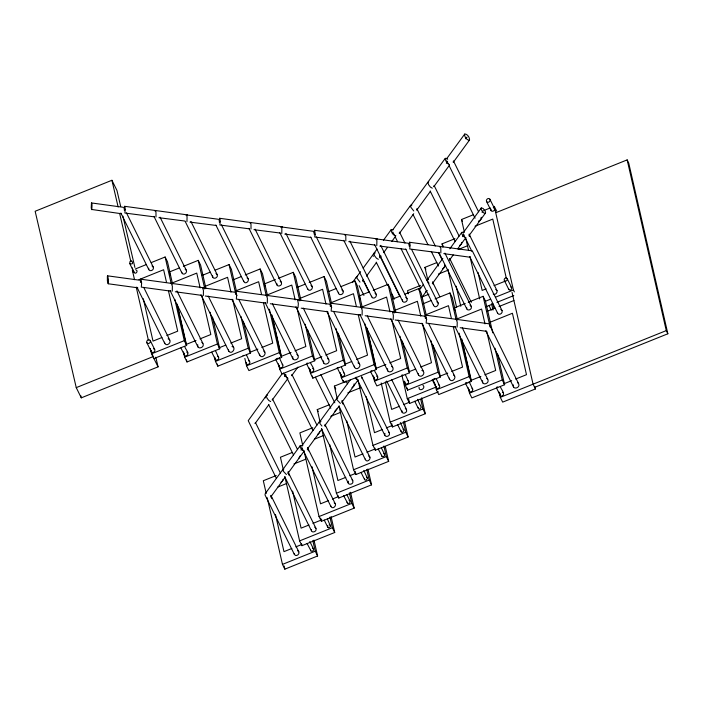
<?xml version="1.0" encoding="UTF-8"?>
<svg xmlns="http://www.w3.org/2000/svg" width="703" height="703" viewBox="0 0 703 703"><rect width="100%" height="100%" fill="white"/><g stroke="black" fill="none" stroke-linecap="round" stroke-linejoin="round"><path stroke-width="1.05" d="M148.658 268.247C148.096 272.509 154.73 270.637 153.272 267.122L126.461 212.868M212.605 275.813C212.034 280.084 218.668 278.203 217.218 274.688L190.882 221.41M276.806 283.573C276.244 287.843 282.878 285.972 281.42 282.457L255.084 229.169M311.35 529.508C310.779 533.77 317.422 531.899 315.963 528.384L288.045 471.898M338.495 292.22C337.923 296.49 344.567 294.61 343.108 291.095L316.288 236.841M402.432 299.786C401.87 304.056 408.505 302.185 407.046 298.67L380.71 245.382M401.905 410.754C401.343 415.016 407.977 413.144 406.519 409.629L391.597 379.435M419.032 387.256C418.628 392.45 426.51 388.32 422.942 385.182M466.643 307.554C466.071 311.816 472.715 309.944 471.256 306.429L444.92 253.142M265.066 493.998L265.119 495.176L294.32 554.272C295.576 557.251 299.97 554.5 298.837 551.873L270.919 495.387M151.259 350.41C150.442 354.075 156.312 352.449 154.695 349.514L150.205 340.437C148.887 338.363 145.767 340.885 146.909 342.8L151.391 351.878M170.17 275.189L169.818 273.66M197.745 344.742C196.524 350.226 205.311 347.783 202.886 343.398L176.945 290.919M215.197 357.976L215.338 359.444L216.436 360.217L218.255 359.479L218.853 358.029L215.496 350.727M246.278 362.388L246.41 363.846L247.518 364.62L249.337 363.89L249.925 362.432L246.568 355.129M279.407 365.745L279.539 367.203L280.646 367.977L282.465 367.247L283.054 365.788L279.249 357.581M292.764 356.711C291.543 362.203 300.33 359.76 297.905 355.366L272.448 303.872M283.098 479.235L282.676 480.747L280.936 482.328M300.225 455.746L298.74 458.461M323.573 360.929C322.361 366.412 331.148 363.969 328.714 359.584L303.265 308.081M319.663 431.405L319.241 432.916L317.501 434.489M341.087 374.383L341.227 375.85L342.326 376.623L344.145 375.885L344.742 374.435L341.386 367.133M360.006 299.162L359.655 297.641M364.497 478.427L364.611 479.648L365.929 480.29L367.546 478.462L363.776 470.412M387.573 368.715C386.36 374.198 395.148 371.764 392.713 367.37L367.265 315.867M405.033 381.957L405.165 383.416L406.272 384.19L408.091 383.46L408.689 382.001L405.332 374.699M401.061 430.588L401.404 432.117L402.494 432.45L404.102 430.631L400.332 422.573M418.232 407.318L418.584 408.838L419.673 409.181L421.282 407.353L417.512 399.304M436.106 386.36L436.247 387.828L437.345 388.592L439.173 387.863L439.762 386.413L436.405 379.11M461.853 242.368L461.432 243.879L459.683 245.452M490.949 209.204C490.14 212.868 496.01 211.234 494.385 208.299L489.903 199.221C488.585 197.156 485.457 199.67 486.599 201.585L491.089 210.663M469.235 389.717L469.376 391.184L470.474 391.949L471.898 391.58L472.891 389.77L469.086 381.562M482.592 380.692C481.379 386.175 490.167 383.733 487.733 379.348L462.284 327.844M513.41 384.901C512.188 390.385 520.976 387.951 518.55 383.557L489.253 324.285M155.082 211.199L155.574 210.742A5.712 0.826 89 0 1 155.978 212.57L155.996 217.016M186.154 215.61L186.497 214.925L218.501 219.292M250.101 223.176L250.593 222.719A5.712 0.826 89 0 1 250.997 224.547L251.015 228.993M280.972 227.605L281.314 226.92L313.318 231.296M344.909 235.18L345.401 234.714A5.712 0.826 89 0 1 345.814 236.542L345.823 240.997M375.991 239.582L376.333 238.897L408.338 243.273M439.929 247.148L440.421 246.691A5.712 0.826 89 0 1 440.834 248.519L440.843 252.966M357.572 276.077L356.773 276.929L357.098 278.344L359.998 282.07M393.047 229.828L391.176 229.679C391.017 232.245 393.249 235.54 395.903 235.751M411.853 205.118L410.614 205.329L410.842 207.236L413.742 210.962M447.662 159.238L445.816 158.184L445.017 159.027L446.897 162.929L449.419 164.687M464.56 134.194C464.402 136.76 466.634 140.064 469.279 140.266L469.551 139.976C469.709 137.41 467.477 134.115 464.832 133.913L446.607 158.825M172.279 291.174L172.367 286.262L171.427 283.564M203.352 295.576L203.448 290.664L202.649 287.808M267.298 303.151L267.395 298.23L266.446 295.541M362.107 315.146L362.203 310.234L361.263 307.536M393.188 319.557L393.372 315.665L392.652 311.904M457.126 327.123L457.222 322.211L456.282 319.514M348.363 481.212C346.623 485.782 354.321 484.85 352.783 480.738L325.348 425.227M384.928 433.373C383.179 437.943 390.886 437.011 389.339 432.899L361.904 377.388M255.268 422.925L255.075 423.549L268.862 404.629M272.395 399.436L272.202 400.051L287.861 378.566M291.833 375.094L291.64 375.71L297.905 367.115M362.757 281.297L362.906 279.987M434.023 186.058L433.821 186.673L449.489 165.187M184.59 353.275C183.659 354.593 185.021 356.632 186.594 355.885C190.425 353.635 185.205 349.101 184.678 346.517M310.418 369.462C309.496 370.78 310.858 372.818 312.422 372.072C316.262 369.822 311.034 365.288 310.515 362.704M336.922 408.874L334.883 411.193M374.418 377.247C373.495 378.566 374.857 380.604 376.421 379.857C380.261 377.608 375.033 373.082 374.514 370.49M327.844 525.659L327.651 526.916L328.705 527.927L330.656 526.538L327.396 518.963M500.255 393.434C499.332 394.752 500.685 396.791 502.258 396.044C506.09 393.794 500.87 389.269 500.351 386.676M186.954 221.656L187.06 216.972A5.712 0.826 89 0 0 186.647 215.144L186.497 214.925M281.762 233.66L281.868 228.976A5.712 0.826 89 0 0 281.464 227.148L281.314 226.92M376.782 245.637L376.887 240.953A5.712 0.826 89 0 0 376.483 239.125L376.333 238.897M302.053 446.194L300.972 445.561L300.067 445.983A5.712 1.968 46 0 0 300.453 447.758L301.895 449.85L303.977 451.08M320.92 421.449L319.505 421.633A5.712 1.968 46 0 0 319.891 423.408L321.912 426.053M463.672 232.816L462.6 232.183L461.695 232.605A5.712 1.968 46 0 0 462.073 234.38L463.523 236.472L465.606 237.702M481.3 207.93L481.133 208.255A5.712 1.968 46 0 0 481.511 210.03C482.188 211.243 484.051 214.274 485.518 212.886A5.712 1.968 46 0 0 485.14 211.111L483.11 208.475L481.3 207.93L463.532 232.306M426.923 290.664L425.86 291.868M434.99 378.346L432.863 379.523M282.211 373.68L248.221 420.666L276.402 478.435M352.388 282.597L356.878 276.437M356.105 277.799L360.586 271.648M363.152 268.124L377.072 249.029M383.486 240.233L391.176 229.679M284.724 376.553L285.989 374.813M392.661 229.96L410.614 205.329M410.042 206.664L445.122 158.544M446.352 163.175L447.618 161.435M465.79 138.825L467.056 137.085M366.518 276.147L376.544 262.386M381.131 256.094L379.884 257.808L380.033 256.498M383.636 252.649L387.397 247.491M391.782 241.481L395.543 236.322M413.724 213.694L399.322 233.466L399.471 232.148M430.482 191.251L416.703 210.162L416.853 208.853M469.551 139.976L453.259 162.331L453.417 161.013M265.347 493.524L300.234 445.658M301.912 445.684L319.672 421.308M319.294 422.389L350.375 379.743M300.998 450.034L302.264 448.294M419.111 290.383L423.549 284.293M426.976 280.146L442.837 258.379M449.806 248.818L461.862 232.28M270.69 497.039L285.269 477.038M287.808 473.541L304.285 450.939M307.246 449.199L321.825 429.199M324.637 425.904L339.206 405.903M341.755 402.406L358.231 379.805L356.983 379.664L355.279 378.065M462.618 236.656L463.892 234.916M482.056 212.315L483.33 210.575M421.905 297.387L426.976 290.436M432.319 283.652L445.623 265.4M453.242 254.952L449.437 260.163L449.674 258.519L471.326 302.343M457.679 248.862L465.913 237.552M468.875 235.821L485.351 213.211M139.669 280.216L107.629 275.84L107.366 276.411L107.392 280.91L108.183 283.766L137.779 287.808M108.183 283.766L108.517 279.715L107.629 275.84M203.606 287.782L140.758 279.196L140.372 282.219M298.634 299.759L235.777 291.165L235.4 294.188M298.019 307.738L298.353 303.687L297.633 299.926M393.443 311.763L330.595 303.169L330.208 306.192M488.462 323.731L425.614 315.146L425.227 318.169M277.984 358.17L277.123 358.785M442.565 268.95L444.305 267.368L444.656 265.11M352.001 387.704L353.741 386.123L354.101 383.864M120.696 206.515L116.962 190.478L111.918 180.276L35.15 211.26L76.249 387.634L81.293 397.845L158.061 366.852L155.82 357.238M76.249 387.634L153.017 356.649L152.516 354.514M135.328 268.985L146.25 264.592M151.215 262.597L165.117 257.008L167.481 261.78L172.569 284.012M138.939 279.671L163.623 269.741L166.532 282.448M169.449 271.947L179.379 267.948M183.351 266.349L198.246 260.365L200.61 265.136L205.944 288.432M172.068 283.028L196.752 273.098L200.144 287.922M202.253 275.356L210.197 272.158M215.162 270.163L229.055 264.574L231.419 269.354L236.516 291.587M204.854 286.446L227.561 277.307L230.962 292.14M233.326 279.759L241.27 276.569M245.242 274.97L260.136 268.977L262.5 273.757L267.588 295.989M235.936 290.849L258.642 281.718L261.551 294.425M264.469 283.915L275.391 279.522M278.37 278.326L293.265 272.333L295.629 277.114L300.963 300.409M267.087 294.996L291.771 285.075L295.163 299.9M161.901 337.519L153.017 341.096L143.307 298.731M166.839 335.533L177.701 331.166L168.474 290.919M464.411 232.227L461.493 219.521L473.409 214.731M484.332 210.338L490.29 207.939M297.272 287.334L305.216 284.135M309.188 282.536L324.074 276.551L326.438 281.323L331.535 303.564M495.993 212.64L627.155 159.889L628.728 163.07L667.85 333.784L534.658 387.353M158.061 366.852L151.523 353.829L184.283 340.647L174.819 299.355M474.991 226.234L492.768 219.081L506.353 278.388M299.873 298.415L322.58 289.284L325.981 304.109M196.014 340.48L186.146 344.452L177.648 307.387M199.968 338.89L210.83 334.523L201.849 295.339M153.878 358.609L186.647 345.428L177.182 304.135M442.785 247.043L442.055 243.871L454.964 238.677M329.136 291.367L336.087 288.564M341.052 286.569L354.953 280.98L357.309 285.761L362.405 307.993M212.499 317.018L219.775 348.785L187.007 361.966L184.652 357.186L217.412 344.004L210.135 312.246M458.523 249.389L467.407 245.813M218.932 347.871L225.839 345.085M230.777 343.099L241.639 338.732L232.658 299.548M330.744 302.852L353.451 293.713L356.368 306.429M427.846 280.066L424.937 267.36L436.853 262.571M359.286 295.919L369.216 291.921M373.188 290.33L388.082 284.337L390.437 289.118L395.78 312.404M243.308 321.236L250.584 352.994L217.825 366.175L215.461 361.395L248.229 348.222L240.944 316.455M438.435 274.065L448.312 270.093M361.904 307L386.58 297.07L389.98 311.904M250.004 352.273L257.904 349.092M261.859 347.51L272.72 343.143L263.493 302.896M420.456 285.471L407.555 290.655L408.276 293.836M393.074 298.933L400.025 296.139M404.99 294.144L418.891 288.546L421.255 293.327L426.352 315.559M271.956 315.049L281.666 357.405L248.897 370.578L246.542 365.806L279.302 352.625L269.354 309.215M422.037 296.965L428.953 294.188M394.691 310.418L417.397 301.288L420.798 316.113M291.033 352.449L281.165 356.421L275.339 331.008M294.988 350.867L305.849 346.5L296.868 307.316M423.162 303.74L431.106 300.541M435.078 298.942L449.973 292.958L452.328 297.729L457.425 319.97M307.756 330.05L314.795 360.762L282.026 373.934L279.671 369.163L312.431 355.982L305.155 324.215M486.107 288.845L482.161 290.436L478.031 272.43M494.007 285.664L504.868 281.297M313.951 359.839L321.851 356.667M325.797 355.077L336.658 350.709L327.677 311.526M425.763 314.821L448.47 305.691L451.388 318.397M454.305 307.896L465.228 303.503M468.207 302.299L483.102 296.315L485.457 301.086L492.741 332.853M485.632 301.174L490.597 299.179M495.562 297.176L513.427 289.988L494.262 206.348L496.626 211.12M338.328 333.204L345.604 364.971L312.844 378.152L310.48 373.372L343.249 360.191L335.964 328.433M486.001 306.745L492.952 303.951M496.924 302.352L513.805 295.568M456.924 318.977L481.599 309.048L485 323.872M344.822 364.277L351.728 361.491M356.667 359.505L367.528 355.138L358.31 314.9M487.1 311.306L495.044 308.107M499.016 306.517L513.911 300.524M367.019 328.108L376.474 369.4L343.714 382.581L341.35 377.801L374.119 364.629L364.655 323.336M489.71 322.396L512.417 313.257L526.494 374.681L515.633 379.049M385.85 364.453L375.973 368.425L367.238 330.296M389.796 362.862L400.657 358.495L391.676 319.311M337.045 397.757L334.373 386.114L346.289 381.325M402.327 340.999L409.612 372.757L376.843 385.938L374.479 381.158L407.248 367.985L399.972 336.219M347.871 392.819L360.709 387.661M408.768 371.843L415.675 369.066M420.614 367.08L431.475 362.713L422.494 323.529M320.164 422.31L317.255 409.603L329.171 404.814M433.145 345.208L440.421 376.975L407.652 390.147L405.297 385.376L438.057 372.195L430.781 340.428M330.753 416.308L340.63 412.345M439.841 376.246L447.741 373.073M451.686 371.483L462.548 367.115L453.33 326.869M312.773 427.714L299.873 432.899L302.782 445.605M438.435 391.843L409.647 403.425L407.283 398.654L436.08 387.072M461.792 339.022L471.502 381.377L438.734 394.559L436.37 389.778L469.138 376.597L459.191 333.187M314.355 439.208L323.239 435.64M399.559 406.229L391.659 409.41L385.349 381.87M403.504 404.638L409.427 402.257M480.87 376.43L470.992 380.402L462.258 342.273M484.815 374.84L495.677 370.472L486.696 331.289M292.343 452.46L280.435 457.249L283.344 469.955M421.651 397.854L425.289 413.742L392.52 426.923L390.165 422.143L422.925 408.961L420.746 399.436M497.592 354.031L504.631 384.734L471.862 397.916L469.499 393.135L502.267 379.954L494.991 348.196M293.933 463.954L305.779 459.191M382.379 429.498L374.479 432.679L366.228 396.668M386.325 427.907L392.248 425.526M503.787 383.82L511.679 380.639M276.217 475.553L263.309 480.738L266.226 493.444M404.471 421.132L408.109 437.011L375.34 450.192L372.985 445.412L405.745 432.24L403.32 421.651M534.957 386.826L535.44 388.944L502.671 402.125L500.316 397.344L666.277 330.603L627.155 159.889M277.799 487.047L286.683 483.479M362.941 453.848L355.041 457.02L346.79 421.018M366.887 452.257L374.787 449.085M385.27 446.537L388.671 461.361L355.903 474.534L353.547 469.762L386.307 456.581L383.882 445.992M345.814 477.337L337.915 480.518L329.663 444.507M349.769 475.746L355.692 473.365M367.906 468.971L371.553 484.85L338.784 498.032L336.421 493.251L369.189 480.07L366.764 469.481M328.433 500.633L320.533 503.814L312.035 466.748M332.378 499.051L338.301 496.661M350.525 492.267L354.163 508.146L321.403 521.327L319.039 516.547L351.808 503.374L349.373 492.785M308.995 524.983L301.095 528.155L292.597 491.089M312.94 523.392L321.825 519.816M331.087 516.608L334.725 532.496L301.965 545.669L299.601 540.897L332.37 527.716L329.935 517.127M291.868 548.472L283.977 551.653L275.479 514.587M295.822 546.881L301.745 544.5M313.969 540.106L317.607 555.985L284.838 569.166L282.474 564.386L315.243 551.205L312.817 540.616M478.4 221.304L480.861 219.529L481.221 217.28M243.994 355.428L243.027 355.542M338.811 367.423L337.844 367.546M371.94 370.78L370.973 370.903M402.749 374.998L401.791 375.112M466.959 382.757L465.553 382.74M497.777 386.966L496.81 387.089M428.689 181.673L427.899 182.516L428.628 184.775L430.447 187.121L432.301 188.176M123.482 207.323L91.478 202.947L91.241 207.631A5.712 0.826 89 0 0 91.645 209.459L121.417 213.738M187.429 214.89L124.607 206.304L124.273 210.135M91.794 209.687L92.04 205.004A5.712 0.826 89 0 0 91.627 203.176L91.478 202.947M282.448 226.867L219.626 218.282L219.292 222.104M377.265 238.862L314.443 230.276L314.109 234.108M469.63 256.551L497.548 313.037C498.805 316.016 503.19 313.274 502.065 310.638L472.284 250.839L409.462 242.254L409.128 246.085M276.156 358.899L276.639 358.908M306.974 363.117L307.457 363.117M329.215 524.675L330.542 525.317M337.791 397.916L336.886 398.337A5.712 1.968 46 0 0 337.273 400.112L340.375 403.39M283.845 469.05L282.949 469.472A5.712 1.968 46 0 0 283.327 471.247L286.437 474.525M443.76 253.642L470.21 257.254M348.741 241.665L374.857 245.031M379.822 246.068L405.93 249.433M253.932 229.661L280.04 233.027M284.803 234.099L310.911 237.465M158.913 217.693L185.021 221.058M189.986 222.095L216.102 225.461M392.485 311.789L424.524 316.165M298.538 299.961L329.505 304.188M203.721 287.958L234.688 292.193M460.149 327.712L486.573 331.324M365.129 315.744L391.553 319.355M395.148 320.006L422.626 323.758M270.321 303.74L296.736 307.352M301.192 308.169L327.607 311.781M175.302 291.763L201.717 295.374M205.32 296.025L232.798 299.786M375.297 252.957L374.321 252.878L373.952 253.651L374.681 255.91L376.509 258.256L378.355 259.31M287.791 378.065L285.277 376.307L283.467 373.056M267.615 395.2L266.639 395.13L266.27 395.903L266.999 398.153L268.827 400.499L270.673 401.554M493.286 207.526L494.385 208.299M510.686 286.947C513.383 287.632 510.422 291.859 508.858 289.566L504.367 280.488C503.418 278.889 506.019 276.789 507.118 278.52L511.599 287.597M136.004 269.97C138.702 270.655 135.741 274.873 134.176 272.579L129.695 263.502C130.108 256.094 135.987 266.147 129.695 263.502M502.381 392.256L503.489 393.03M421.879 370.428L422.538 370.639M438.444 384.69L439.542 385.464M357.932 362.862L358.6 363.064M407.362 380.288L408.469 381.052M376.553 376.07L377.652 376.843M343.424 372.713L343.864 372.854M312.554 368.284L313.652 369.057M232.043 346.456C236.885 347.686 231.577 355.261 228.756 351.14L200.926 294.829M248.607 360.718L249.714 361.483M168.105 338.881L168.764 339.092M217.535 356.307L218.633 357.08M186.717 352.098L187.824 352.871M153.588 348.741L154.695 349.514M403.004 429.199L403.917 429.841M383.566 453.54L384.479 454.182L384.594 455.403L383.838 456.484L382.283 456.678L378.144 448.892M366.439 477.029L367.361 477.68M349.057 500.334L349.98 500.975L350.094 502.188L349.329 503.278L347.774 503.471L343.635 495.685M312.501 548.164L313.415 548.815L313.529 550.027L312.773 551.108L311.218 551.301L307.079 543.516M455.316 326.965L455.755 327.115L426.167 323.072L426.501 319.021L425.614 315.146M428.602 279.205L427.187 279.39A5.712 1.968 46 0 0 427.573 281.165L429.015 283.256M495.8 289.434C498.945 290.708 495.94 295.858 493.207 294.003M500.844 309.417L502.065 310.638M470.026 305.207L471.256 306.429M436.897 301.851C440.772 303.52 435.465 309.417 433.61 305.471L405.693 248.985M405.824 297.439L407.046 298.67M375.007 293.23L375.534 293.502M341.878 289.873L343.108 291.095M311.007 285.444L311.534 285.717M280.198 281.226L281.42 282.457M247.061 277.87C250.945 279.548 245.637 285.436 243.774 281.49L215.856 225.004M215.988 273.467L217.218 274.688M185.17 269.258L185.697 269.53M152.041 265.901L153.272 267.122M405.297 408.408L406.519 409.629M368.68 456.019C372.555 457.697 367.247 463.585 365.393 459.639L339.057 406.36M334.171 502.812C338.046 504.482 332.739 510.378 330.885 506.432L301.675 447.336M314.733 527.153L315.963 528.384M297.615 550.651L298.837 551.873M330.595 303.169L331.482 307.044L331.148 311.095L360.736 315.137L359.954 314.593L387.784 370.903M235.777 291.165L236.665 295.04L236.331 299.091L265.927 303.142L265.136 302.589L292.966 358.899M140.758 279.196L141.646 283.072L141.312 287.123L170.908 291.165L170.117 290.62L197.947 346.93M454.358 309.39L455.052 310.295M517.557 382.608L518.55 383.557M486.748 378.399L487.733 379.348M453.62 375.042C457.416 377.168 452.143 383.267 449.674 379.523L421.835 323.213M472.012 388.188L472.671 388.821M391.729 366.421L392.713 367.37M264.53 285.418L265.216 286.314M327.73 358.635L328.714 359.584M296.912 354.426L297.905 355.366M263.783 351.069C267.588 353.196 262.307 359.295 259.838 355.542L232.008 299.232M282.184 364.216L282.843 364.839M201.893 342.449L202.886 343.398M439.067 252.79L409.779 248.994L410.025 244.31A5.712 0.826 89 0 0 409.612 242.482L409.462 242.254M344.048 240.821L314.759 237.016L315.006 232.333A5.712 0.826 89 0 0 314.593 230.505L314.443 230.276M249.231 228.818L219.942 225.022L220.188 220.329A5.712 0.826 89 0 0 219.775 218.501L219.626 218.282M154.212 216.84L124.923 213.044L125.169 208.36A5.712 0.826 89 0 0 124.756 206.533L124.607 206.304M388.645 431.95L389.339 432.899M352.08 479.789L352.783 480.738M486.599 201.585C487.917 203.659 491.046 201.137 489.903 199.221M504.367 280.488C505.466 282.211 508.076 280.11 507.118 278.52M423.101 371.026C425.825 373.688 420.798 378.522 418.593 375.112L390.763 318.802M359.163 363.46C361.887 366.122 356.852 370.956 354.655 367.546L326.816 311.236M169.326 339.487C172.05 342.141 167.024 346.974 164.818 343.574L136.988 287.263M146.909 342.8C148.228 344.874 151.347 342.352 150.205 340.437M375.947 293.916C377.924 296.499 373.144 300.128 371.72 296.851L343.802 240.364M311.947 286.13C313.925 288.705 309.144 292.334 307.721 289.065L279.803 232.579M186.119 269.943C188.096 272.518 183.307 276.147 181.884 272.878L153.966 216.392M666.277 330.603L667.85 333.784M453.611 161.268L478.567 211.752M513.427 289.988L514.376 291.903M446.73 160.864L448.171 163.781M449.138 165.723L475.07 218.194M469.112 234.169L497.021 290.655M461.493 219.521L462.442 221.436M463.303 233.958L464.736 236.858M465.694 238.8L471.924 251.393M535.44 388.944L533.076 384.172L512.056 292.413M434.173 185.61L459.129 236.094M489.024 305.585L491.265 310.128M430.174 191.04L455.149 241.568M485.782 330.779L513.612 387.089M442.055 243.871L443.479 246.735M502.267 379.954L504.631 384.734M438.821 252.342L466.739 308.828M417.055 209.099L435.289 245.997M438.646 252.79L442.002 259.583M413.056 214.529L427.942 244.653M431.308 251.454L438.505 266.033M496.599 388.135L500.185 395.394M454.973 326.57L482.803 382.88M432.547 282.008L439.77 296.613M424.937 267.36L425.877 269.275M408.918 243.976L409.875 245.909M411.791 249.785L438.127 303.072M399.673 232.403L404.946 243.08M469.138 376.597L471.502 381.377M392.792 231.999L394.234 234.916M395.191 236.858L397.59 241.718M400.956 248.519L420.64 288.353M465.79 383.917L469.376 391.184M425.306 316.71L426.747 319.628M428.672 323.521L454.604 375.991M438.057 372.195L440.421 376.975M374.611 244.574L402.529 301.06M379.752 255.778L399.902 296.552M376.237 262.175L387.757 285.497M391.597 293.274L394.48 299.1M432.784 379.602L435.025 384.137M432.204 379.655L436.247 387.828M398.074 320.085L423.531 371.579M349.901 241.173L376.237 294.452M407.248 367.985L409.612 372.757M363.108 280.233L368.864 291.886M422.925 408.961L425.289 413.742M359.11 285.664L363.917 295.383M414.761 401.272L418.347 408.531M313.898 231.999L315.331 234.907M386.685 381.026L402.002 412.028M374.119 364.629L376.474 369.4M310.673 237.008L338.591 293.494M405.745 432.24L408.109 437.011M397.582 424.55L401.176 431.809M370.771 371.949L374.356 379.207M330.287 304.742L331.728 307.65M333.653 311.543L359.584 364.013M285.901 233.378L312.237 286.666M356.096 377.168L384.831 435.298M343.249 360.191L345.604 364.971M386.307 456.581L388.671 461.361M381.342 447.829L384.479 454.182M346.025 380.894L347.467 383.812M337.185 367.678L341.227 375.85M295.945 306.807L323.775 363.117M341.992 400.763L369.901 457.249M334.373 386.114L335.788 388.979M312.431 355.982L314.795 360.762M248.985 228.361L276.903 284.847M320.884 374.646L334.804 402.801M369.189 480.07L371.553 484.85M315.462 377.186L330.823 408.276M361.026 472.381L364.611 479.648M306.763 364.154L310.357 371.421M317.255 409.603L318.195 411.519M219.081 219.995L220.039 221.937M221.48 224.846L248.291 279.1M321.456 428.883L348.266 483.137M291.982 374.646L316.939 425.13M279.302 352.625L281.666 357.405M351.808 503.374L354.163 508.146M346.834 494.622L349.98 500.975M285.11 374.242L312.958 430.605M275.954 359.945L279.539 367.203M235.479 292.738L236.92 295.655M238.835 299.54L264.767 352.01M307.483 447.547L335.401 504.033M248.229 348.222L250.584 352.994M185.267 221.577L212.701 277.087M272.544 398.988L297.501 449.472M332.37 527.716L334.725 532.496M268.555 404.418L293.52 454.946M324.197 520.027L327.791 527.285M208.246 296.104L233.695 347.607M160.064 217.192L186.4 270.479M284.627 476.529L311.447 530.774M217.412 344.004L219.775 348.785M255.426 422.477L280.374 472.97M315.243 551.205L317.607 555.985M309.83 541.547L313.415 548.815M211.744 352.185L215.338 359.444M124.062 208.026L125.02 209.96M184.283 340.647L186.647 345.428M120.837 213.035L148.755 269.521M180.935 347.967L184.52 355.235M140.459 280.761L141.417 282.711M143.816 287.562L169.748 340.041M133.298 272.096L132.349 270.18L134.537 279.715M373.073 255.62L373.355 256.349M508.858 289.566L508.673 288.775M449.674 379.523L449.349 378.1M418.593 375.112L418.267 373.697M354.655 367.546L354.33 366.131M381.738 456.15L381.553 455.359M347.229 502.944L347.045 502.153M259.838 355.542L259.512 354.127M310.664 550.783L310.489 549.992M228.756 351.14L228.431 349.725M164.818 343.574L164.493 342.15M134.176 272.579L133.992 271.789M122.937 216.137L134.897 267.448M111.918 180.276L118.139 206.998M119.633 213.413L130.846 261.516M132.34 267.931L133.342 272.202M80.801 395.701L81.293 397.845M492.952 304.294L493.928 308.529M491.564 303.749L493.023 310.102M469.296 234.301L469.78 236.419M483.102 296.315L490.132 327.018M465.861 238.581L468.532 250.233M469.991 256.586L479.692 298.933M499.104 392.054L500.316 397.344M456.168 286.183L460.781 306.306M447.881 269.284L456.616 307.396M449.973 292.958L456.036 319.426M468.286 387.845L469.499 393.135M432.74 282.14L433.224 284.258M418.891 288.546L425.447 317.141M435.157 384.488L436.37 389.778M388.082 284.337L394.629 312.923M407.169 388.03L407.652 390.147M408.671 399.19L409.647 403.425M404.322 381.14L405.297 385.376M402.186 376.413L407.283 398.654M391.791 423.742L392.52 426.923M381.184 382.968L390.165 422.143M354.953 280.98L361.017 307.448M373.267 375.868L374.479 381.158M361.614 376.544L362.098 378.671M374.857 448.075L375.34 450.192M358.179 380.824L372.985 445.412M324.074 276.551L330.63 305.137M343.231 380.464L343.714 382.581M340.138 372.511L341.35 377.801M342.176 400.895L342.906 404.076M355.173 471.361L355.903 474.534M338.987 406.229L353.547 469.762M293.265 272.333L299.812 300.928M325.058 424.384L325.542 426.501M312.36 376.035L312.844 378.152M309.267 368.082L310.48 373.372M338.301 495.914L338.784 498.032M321.623 428.663L336.421 493.251M307.668 447.688L308.397 450.86M320.673 518.146L321.403 521.327M304.241 451.959L319.039 516.547M272.43 318.301L274.855 328.89M260.136 268.977L266.2 295.453M278.458 363.864L279.671 369.163M288.23 472.029L288.959 475.21M301.473 543.551L301.965 545.669M285.04 477.363L299.601 540.897M229.055 264.574L235.61 293.16M244.837 358.389L246.542 365.806M271.112 495.518L271.841 498.699M284.109 565.985L284.838 569.166M267.193 497.68L282.474 564.386M198.246 260.365L204.793 288.951M217.341 364.057L217.825 366.175M214.494 357.159L215.461 361.395M165.117 257.008L171.181 283.476M186.523 359.848L187.007 361.966M183.439 351.895L184.652 357.186M136.233 287.123L148.368 340.067M150.301 348.539L151.523 353.829M497.425 312.422L497.548 313.037M433.479 304.856L433.61 305.471M371.588 296.235L371.72 296.851M365.261 459.024L365.393 459.639M307.589 288.45L307.721 289.065M330.753 505.817L330.885 506.432M243.642 280.875L243.774 281.49M294.197 553.656L294.32 554.272M181.752 272.254L181.884 272.878M265.347 397.169L265.391 397.863"/></g></svg>
